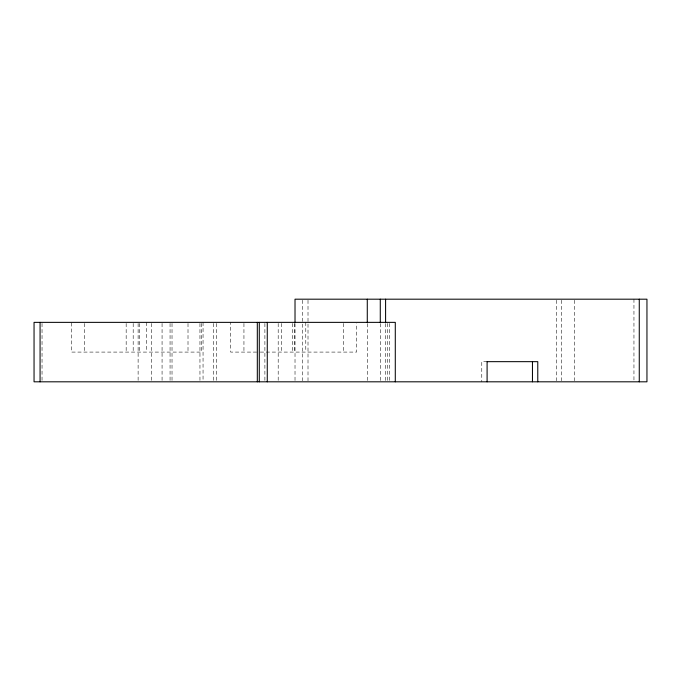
<?xml version="1.0" encoding="UTF-8"?>
<svg xmlns="http://www.w3.org/2000/svg" width="681" height="681" viewBox="0 0 681 681"><rect width="100%" height="100%" fill="white"/><g stroke="black" fill="none" stroke-linecap="round" stroke-linejoin="round"><path stroke-width="0.51" stroke-dasharray="3.4 2.55" d="M256.643 352.086L230.655 352.086L230.655 322.36M260.27 352.086L356.572 352.086L356.572 323.424M487.094 361.662L481.773 361.662L481.773 381.811M633.951 299.189L633.951 380.756M574.679 300.244L574.679 380.756M561.689 300.244L561.689 380.756M556.368 300.244L556.368 380.756M389.268 323.424L389.268 380.756M387.302 323.424L387.302 380.756M385.591 323.552L385.591 380.756M380.279 323.552L380.279 380.756M367.28 323.552L367.28 380.756M343.275 323.424L343.275 352.086M308.008 300.244L308.008 380.756M305.786 322.36L305.786 352.086M302.696 300.244L302.696 380.756M295.018 323.552L295.018 380.756M294.728 323.424L294.728 352.086M292.498 323.424L292.498 352.086M281.432 323.424L281.432 352.086M278.188 323.424L278.188 380.756M264.892 323.424L264.892 380.756M243.943 323.424L243.943 352.086M216.345 323.424L216.345 380.756M213.255 323.424L213.255 380.756M203.049 322.36L203.049 380.756M201.295 323.424L201.295 352.086L71.343 352.086L71.343 322.36M199.959 323.424L199.959 380.756M188.007 323.424L188.007 352.086M172.021 323.424L172.021 380.756M170.063 323.424L170.063 380.756M162.069 323.424L162.069 380.756M151.412 323.424L151.412 380.756M146.483 322.36L146.483 352.086M139.452 323.424L139.452 352.086M138.115 323.424L138.115 380.756M133.187 323.424L133.187 352.086M126.164 323.424L126.164 352.086M84.64 323.424L84.64 352.086M42.035 323.424L42.035 380.756"/><path stroke-width="1.02" d="M487.06 361.662L537.777 361.662L537.777 381.811M639.272 299.189L639.272 381.811M532.457 361.662L532.457 381.811M487.094 361.662L487.094 381.811M395.286 381.811L395.286 322.36L34.05 322.36L34.05 381.811L646.95 381.811L646.95 299.189L295.018 299.189L295.018 322.488M385.591 299.189L385.591 322.488M380.279 299.189L380.279 322.488M367.28 299.189L367.28 322.488M267.267 322.36L267.267 381.811M259.282 322.36L259.282 381.811M257.316 322.36L257.316 381.811M40.077 322.36L40.077 381.811"/></g></svg>
